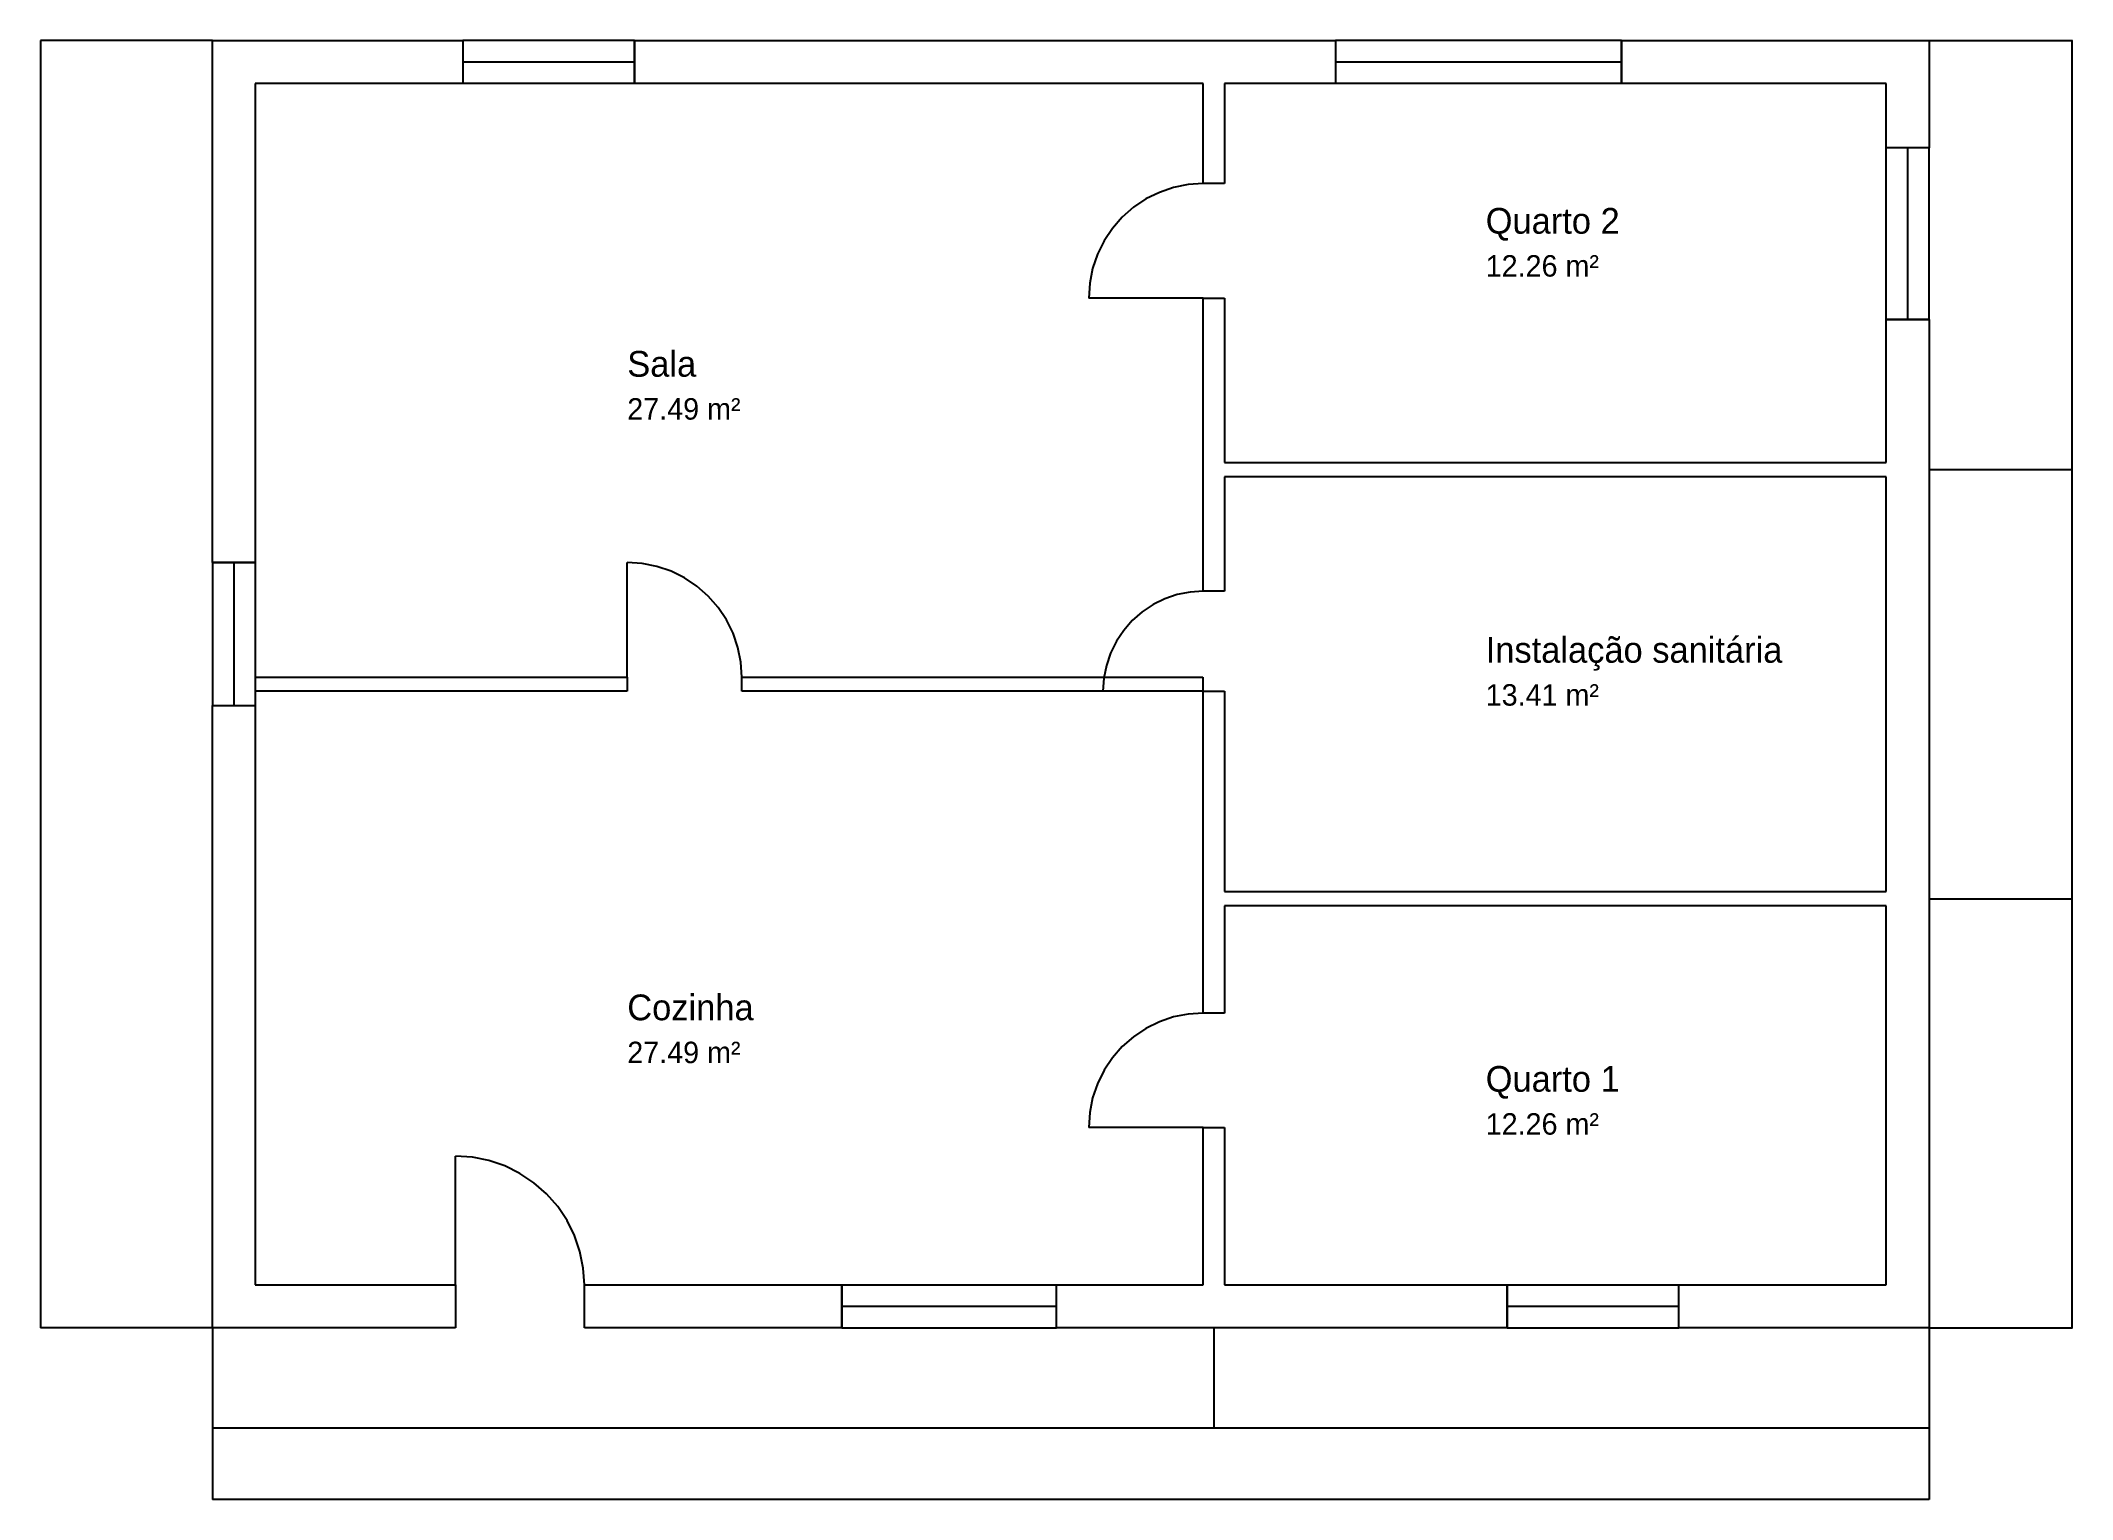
# Model space of a CAD drawing. Header units: millimetres. Extents: x -1200 to 13000, y -1200 to 9000.
import ezdxf

# ---------------------------------------------------------------- set-up
doc = ezdxf.new("R2010")
doc.units = ezdxf.units.MM
for name, color, linetype in [('A-ANNO-DIMS', 1, 'Continuous'), ('A-ANNO-TEXT', 2, 'Continuous'), ('A-DOOR', 3, 'Continuous'), ('A-GLAZ', 5, 'Continuous'), ('A-WALL', 7, 'Continuous')]:
    doc.layers.add(name, color=color, linetype=linetype)
doc.styles.add('OpenSansCondensed-Light', font='OpenSansCondensed-Light.ttf')
doc.dimstyles.new('EZDXF', dxfattribs={"dimtxt": 0.25, "dimasz": 0.175, "dimexe": 0.375, "dimexo": 0.125, "dimgap": 0.1, "dimtad": 1, "dimlfac": 100, "dimzin": 12, "dimdsep": 46, "dimtxsty": 'OpenSansCondensed-Light', "dimblk": 'ARCHTICK', "dimcen": 2.5, "dimazin": 3, "dimtfac": 0.5, "dimtmove": 2, "dimatfit": 3})

# ---------------------------------------------------------------- blocks, each defined once
blk = doc.blocks.new('_ARCHTICK')
at = {"color": 0, "linetype": 'BYBLOCK', "const_width": 0.15}
blk.add_lwpolyline([(-0.5, -0.5), (0.5, 0.5)], dxfattribs=at)

msp = doc.modelspace()

# ---------------------------------------------------------------- linework, layer by layer
at = {"layer": 'A-DOOR'}
for points in [[(6925, 8000), (6820.57905, 7993.15589), (6717.94476, 7972.74066), (6618.85325, 7939.10363), (6525, 7892.82032), (6437.99086, 7834.68267), (6359.31458, 7765.68542), (6290.31733, 7687.00914), (6232.17968, 7600), (6185.89637, 7506.14675), (6152.25934, 7407.05524), (6131.84411, 7304.42095), (6125, 7200)], [(3700, 4550), (3693.15589, 4654.42095), (3672.74066, 4757.05524), (3639.10363, 4856.14675), (3592.82032, 4950), (3534.68267, 5037.00914), (3465.68542, 5115.68542), (3387.00914, 5184.68267), (3300, 5242.82032), (3206.14675, 5289.10363), (3107.05524, 5322.74066), (3004.42095, 5343.15589), (2900, 5350)], [(6925, 5150), (6833.63167, 5144.0114), (6743.82667, 5126.14808), (6657.1216, 5096.71567), (6575, 5056.21778), (6498.867, 5005.34734), (6430.02525, 4944.97475), (6369.65266, 4876.133), (6318.78222, 4800), (6278.28433, 4717.8784), (6248.85192, 4631.17333), (6230.9886, 4541.36833), (6225, 4450)], [(6925, 2200), (6820.57905, 2193.15589), (6717.94476, 2172.74066), (6618.85325, 2139.10363), (6525, 2092.82032), (6437.99086, 2034.68267), (6359.31458, 1965.68542), (6290.31733, 1887.00914), (6232.17968, 1800), (6185.89637, 1706.14675), (6152.25934, 1607.05524), (6131.84411, 1504.42095), (6125, 1400)], [(2600, 300), (2592.30038, 417.47357), (2569.33324, 532.93714), (2531.49158, 644.41509), (2479.42286, 750), (2414.01801, 847.88529), (2336.3961, 936.3961), (2247.88529, 1014.01801), (2150, 1079.42286), (2044.41509, 1131.49158), (1932.93714, 1169.33324), (1817.47357, 1192.30038), (1700, 1200)]]:
    msp.add_lwpolyline(points, dxfattribs=at)
at = {"layer": 'A-GLAZ'}
for p, q in [((2950, 9000), (1750, 9000)), ((1750, 9000), (1750, 8700)), ((2950, 9000), (2950, 8700)), ((9850, 9000), (7850, 9000)), ((7850, 9000), (7850, 8700)), ((9850, 9000), (9850, 8700)), ((2950, 8850), (1750, 8850)), ((9850, 8850), (7850, 8850)), ((2950, 8700), (1750, 8700)), ((9850, 8700), (7850, 8700)), ((11700, 7050), (11700, 8250)), ((12000, 8250), (11700, 8250)), ((11850, 7050), (11850, 8250)), ((12000, 7050), (12000, 8250)), ((6925, 7200), (6125, 7200)), ((12000, 7050), (11700, 7050)), ((0, 5350), (0, 4350)), ((0, 5350), (300, 5350)), ((150, 5350), (150, 4350)), ((300, 5350), (300, 4350)), ((2900, 4550), (2900, 5350)), ((6925, 4450), (6225, 4450)), ((0, 4350), (300, 4350)), ((6925, 1400), (6125, 1400)), ((1700, 300), (1700, 1200)), ((4400, 300), (5900, 300)), ((4400, 0), (4400, 300)), ((5900, 0), (5900, 300)), ((9050, 300), (10250, 300)), ((9050, 0), (9050, 300)), ((10250, 0), (10250, 300)), ((4400, 150), (5900, 150)), ((9050, 150), (10250, 150)), ((4400, 0), (5900, 0)), ((9050, 0), (10250, 0))]:
    msp.add_line(p, q, dxfattribs=at)
at = {"layer": 'A-WALL'}
for p, q in [((0, 8850), (0, 9000)), ((0, 9000), (300, 9000)), ((300, 9000), (1750, 9000)), ((1750, 9000), (1750, 8700)), ((2950, 8700), (2950, 9000)), ((2950, 9000), (7850, 9000)), ((7850, 9000), (7850, 8700)), ((9850, 8700), (9850, 9000)), ((9850, 9000), (11700, 9000)), ((11700, 9000), (11850, 9000)), ((11850, 9000), (12000, 9000)), ((12000, 9000), (12000, 8700)), ((0, 8700), (0, 8850)), ((0, 5350), (0, 8700)), ((1750, 8700), (300, 8700)), ((300, 8700), (300, 5350)), ((6925, 8700), (2950, 8700)), ((6925, 8000), (6925, 8700)), ((7850, 8700), (7075, 8700)), ((7075, 8700), (7075, 8000)), ((11700, 8700), (9850, 8700)), ((11700, 8250), (11700, 8700)), ((12000, 8700), (12000, 8250)), ((12000, 8250), (11700, 8250)), ((7075, 8000), (6925, 8000)), ((6925, 5150), (6925, 7200)), ((6925, 7200), (7075, 7200)), ((7075, 7200), (7075, 6050)), ((11700, 6050), (11700, 7050)), ((11700, 7050), (12000, 7050)), ((12000, 7050), (12000, 300)), ((7075, 6050), (11700, 6050)), ((11700, 5950), (7075, 5950)), ((7075, 5950), (7075, 5150)), ((11700, 3050), (11700, 5950)), ((300, 5350), (0, 5350)), ((7075, 5150), (6925, 5150)), ((302, 4450), (302, 4550)), ((302, 4550), (2900, 4550)), ((2900, 4550), (2900, 4450)), ((3700, 4450), (3700, 4550)), ((3700, 4550), (6923, 4550)), ((6923, 4550), (6923, 4450)), ((2900, 4450), (302, 4450)), ((6923, 4450), (3700, 4450)), ((6925, 2200), (6925, 4450)), ((6925, 4450), (7075, 4450)), ((7075, 4450), (7075, 3050)), ((0, 300), (0, 4350)), ((0, 4350), (300, 4350)), ((300, 4350), (300, 300)), ((7075, 3050), (11700, 3050)), ((11700, 2950), (7075, 2950)), ((7075, 2950), (7075, 2200)), ((11700, 300), (11700, 2950)), ((7075, 2200), (6925, 2200)), ((6925, 300), (6925, 1400)), ((6925, 1400), (7075, 1400)), ((7075, 1400), (7075, 300)), ((0, 0), (0, 300)), ((300, 300), (1700, 300)), ((1700, 300), (1700, 0)), ((2600, 300), (4400, 300)), ((2600, 0), (2600, 300)), ((4400, 300), (4400, 0)), ((5900, 0), (5900, 300)), ((5900, 300), (6925, 300)), ((7075, 300), (9050, 300)), ((9050, 300), (9050, 0)), ((10250, 0), (10250, 300)), ((10250, 300), (11700, 300)), ((12000, 300), (12000, 150)), ((12000, 150), (12000, 0)), ((150, 0), (0, 0)), ((300, 0), (150, 0)), ((1700, 0), (300, 0)), ((4400, 0), (2600, 0)), ((9050, 0), (5900, 0)), ((11700, 0), (10250, 0)), ((12000, 0), (11700, 0))]:
    msp.add_line(p, q, dxfattribs=at)

# ---------------------------------------------------------------- texts
at = {"layer": 'A-ANNO-TEXT'}
for s, height, p in [('Quarto 2', 180, (8900, 7650)), ('12.26 m²', 150, (8900, 7350)), ('Sala', 180, (2900, 6650)), ('27.49 m²', 150, (2900, 6350)), ('Instalação sanitária', 180, (8900, 4650)), ('13.41 m²', 150, (8900, 4350)), ('Cozinha', 180, (2900, 2150)), ('27.49 m²', 150, (2900, 1850)), ('Quarto 1', 180, (8900, 1650)), ('12.26 m²', 150, (8900, 1350))]:
    msp.add_text(s, height=height, dxfattribs=at).set_placement(p)

# ---------------------------------------------------------------- dimensions: what is measured, and where the dimension line sits
at = {"layer": 'A-ANNO-DIMS'}
for base, p1, p2 in [((-1200, 0), (0, 0), (0, 9000)), ((13000, 6000), (12000, 6000), (12000, 9000)), ((13000, 3000), (12000, 3000), (12000, 6000)), ((13000, 0), (12000, 0), (12000, 3000))]:
    msp.add_linear_dim(base=base, p1=p1, p2=p2, angle=90, dimstyle='EZDXF', dxfattribs=at).render()
for base, p1, p2 in [((0, -1200), (0, 0), (12000, 0)), ((0, -700), (0, 0), (7000, 0)), ((7000, -700), (7000, 0), (12000, 0))]:
    msp.add_linear_dim(base=base, p1=p1, p2=p2, dimstyle='EZDXF', dxfattribs=at).render()

doc.saveas('drawing.dxf')
